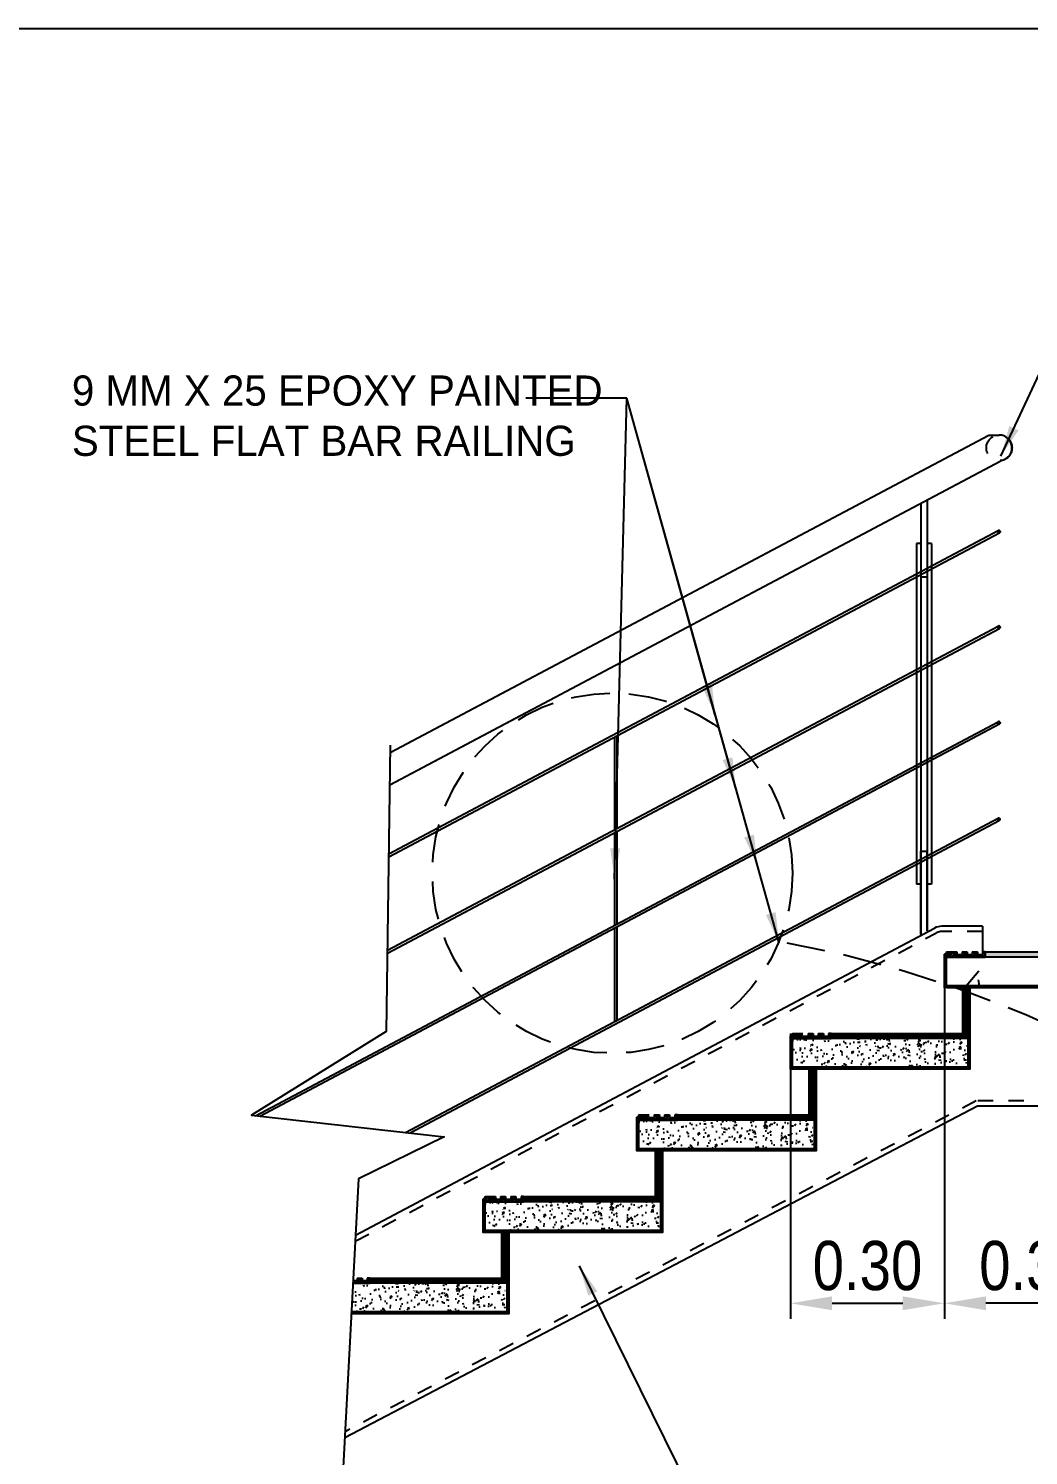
# Model space of a CAD drawing. Header units: millimetres. Extents: x 2148 to 2681, y 758 to 986.
# Drawn here: x 2661.12 to 2667.63, y 874.28 to 883.56 of the extents above; entities that cross this region are included whole.
import ezdxf

# ---------------------------------------------------------------- set-up
doc = ezdxf.new("R2010")
doc.units = ezdxf.units.MM
for name, pattern in [('27-A-2-105-CD$0$27-A-2008-DD$0$LVL 5$0$xa-fp_t1_l05-09$0$HIDDEN2', [0.1875, 0.125, -0.0625]), ('27-A-2008-DD$0$LVL 5$0$HIDDEN', [0.375, 0.25, -0.125]), ('27-A-2008-DD$0$LVL 5$0$xa-fp_t1_l05-09$0$HIDDEN2', [0.1875, 0.125, -0.0625])]:
    doc.linetypes.add(name, pattern=pattern)
for name, color, linetype in [('1', 2, 'Continuous'), ('4CO', 4, 'Continuous'), ('A-DETAILS', 1, 'Continuous'), ('A-Hatch', 253, 'Continuous'), ('A-Stairs', 1, 'Continuous'), ('A-Wall', 4, 'Continuous'), ('A_TILES', 8, 'Continuous'), ("arch'l plan-pl", 8, 'Continuous')]:
    doc.layers.add(name, color=color, linetype=linetype)
doc.styles.add('ARIALNW', font='ARIALN.TTF')
doc.styles.add('MMTX$0$ESMX$0$X-OPTA1D', font='x-opta1d')
doc.dimstyles.new('DIM 100', dxfattribs={"dimtxt": 0.2, "dimasz": 0.2, "dimexe": 0.1, "dimexo": 0, "dimgap": 0.05, "dimtad": 1, "dimzin": 0, "dimdsep": 46, "dimtxsty": 'ARIALNW', "dimcen": 0.09, "dimclrd": 6, "dimclre": 6, "dimclrt": 13, "dimadec": 0, "dimazin": 0, "dimtfac": 1, "dimtofl": 0, "dimtmove": 2, "dimatfit": 3, "dimfxl": 1, "dimtolj": 1, "dimtzin": 0, "dimarcsym": 0})
doc.dimstyles.new('DIM 30', dxfattribs={"dimtxt": 0.32, "dimasz": 0.27, "dimexe": 0.1, "dimexo": 0, "dimgap": 0.08, "dimtad": 1, "dimlfac": 0.3, "dimrnd": 0.005, "dimzin": 1, "dimdsep": 46, "dimtxsty": 'ARIALNW', "dimcen": 0.09, "dimclrd": 6, "dimclre": 6, "dimclrt": 13, "dimadec": 0, "dimazin": 0, "dimtfac": 1, "dimtofl": 0, "dimtmove": 2, "dimatfit": 3, "dimfxl": 1, "dimtolj": 1, "dimtzin": 0, "dimarcsym": 0})
pattern_1 = [(50, (-5990.28941, -2082.32075), (0.1349516065, -0.01180673), [0.014111111, -0.155222222]), (355, (-5990.28941, -2082.32075), (-0.026105797, 0.141523439), [0.0112888889, -0.1241777777]), (100.451, (-5990.27816, -2082.32173), (0.1088462974, 0.129716065), [0.0119925926, -0.1319185184]), (46.1842, (-5990.28941, -2082.28312), (0.2007992893, -0.031142465), [0.0211666666, -0.232833333]), (96.6356, (-5990.27268, -2082.28571), (0.1758549883, 0.1832781894), [0.017988889, -0.1978777776]), (351.184, (-5990.2894, -2082.28312), (0.1758552634, 0.183277865), [0.0169333333, -0.1862666665]), (21, (-5990.27059, -2082.29252), (0.1123073183, -0.0757522359), [0.014111111, -0.155222222]), (326, (-5990.2706, -2082.29252), (0.0457792802, 0.1364355303), [0.0112888889, -0.1241777777]), (71.4514, (-5990.26124, -2082.29884), (0.1580862893, 0.0606835982), [0.0119925926, -0.1319185184]), (37.5, (-5990.28941, -2082.320747), (0.00228785426, 0.06263336207), [0, -0.1226725925, 0, -0.12605925913, 0, -0.124648148]), (7.5, (-5990.28941, -2082.32075), (0.04949604625, 0.0742078331), [0, -0.0718725925, 0, -0.11985037025, 0, -0.04750740736]), (327.5, (-5990.331366, -2082.320747), (0.1004374778, -0.00424351406), [0, -0.047037037, 0, -0.1467555554, 0, -0.19473333314]), (317.5, (-5990.35018, -2082.32075), (0.1097253194, 0.0188344378), [0, -0.0611481481, 0, -0.0974607406, 0, -0.13828888875])]
pattern_2 = [(135, (5254.536693, 55.631335), (0.007353910524, 0.007353910524), []), (135, (5254.53536, 55.631335), (0.007353910524, 0.007353910524), [])]
pattern_3 = [(135, (5255.536693, 56.161638), (0.007353910524, 0.007353910524), []), (135, (5255.53536, 56.161638), (0.007353910524, 0.007353910524), [])]
pattern_4 = [(135, (5256.536693, 56.691941), (0.007353910524, 0.007353910524), []), (135, (5256.53536, 56.691941), (0.007353910524, 0.007353910524), [])]
pattern_5 = [(45, (7.535168, -16.017589), (-0.007353910524, 0.007353910524), []), (45, (7.536501, -16.017589), (-0.007353910524, 0.007353910524), [])]

# ---------------------------------------------------------------- blocks, each defined once
blk = doc.blocks.new('*D2885')
at = {"layer": 'A-Wall', "color": 6, "lineweight": -2, "transparency": 16777216}
for p, q in [((2667.0779, 877.3256), (2667.0779, 875.1738)), ((2668.2446, 877.1313), (2668.2446, 875.1738)), ((2667.9746, 875.2738), (2667.3479, 875.2738))]:
    blk.add_line(p, q, dxfattribs=at)
at = {"layer": 'A-Wall', "color": 6, "transparency": 16777216}
for points in [[(2667.3479, 875.3188), (2667.3479, 875.2288), (2667.0779, 875.2738)], [(2667.9746, 875.3188), (2667.9746, 875.2288), (2668.2446, 875.2738)]]:
    blk.add_solid(points, dxfattribs=at)
at = {"layer": 'Defpoints', "color": 0, "transparency": 16777216}
for p in [(2667.0779, 877.3256, 0), (2668.2446, 877.1313, 0), (2667.0779, 875.2738)]:
    blk.add_point(p, dxfattribs=at)
at = {"layer": 'A-Wall', "color": 13, "transparency": 16777216, "insert": (2667.6613, 875.5172), "char_height": 0.32, "attachment_point": 5, "style": 'ARIALNW'}
blk.add_mtext('\\A1;0.35', dxfattribs=at)
blk = doc.blocks.new('*D2886')
at = {"layer": 'A-Wall', "color": 6, "lineweight": -2, "transparency": 16777216}
for p, q in [((2666.0779, 877.0286), (2666.0779, 875.1738)), ((2667.0779, 876.7407), (2667.0779, 875.1738)), ((2666.3479, 875.2738), (2666.8079, 875.2738))]:
    blk.add_line(p, q, dxfattribs=at)
at = {"layer": 'A-Wall', "color": 6, "transparency": 16777216}
for points in [[(2666.3479, 875.3188), (2666.3479, 875.2288), (2666.0779, 875.2738)], [(2666.8079, 875.3188), (2666.8079, 875.2288), (2667.0779, 875.2738)]]:
    blk.add_solid(points, dxfattribs=at)
at = {"layer": 'Defpoints', "color": 0, "transparency": 16777216}
for p in [(2666.0779, 877.0286, 0), (2667.0779, 876.7407), (2667.0779, 875.2738)]:
    blk.add_point(p, dxfattribs=at)
at = {"layer": 'A-Wall', "color": 13, "transparency": 16777216, "insert": (2666.5779, 875.5172), "char_height": 0.32, "attachment_point": 5, "style": 'ARIALNW'}
blk.add_mtext('\\A1;0.30', dxfattribs=at)

msp = doc.modelspace()

# ---------------------------------------------------------------- hatches: boundary and pattern name
at = {"layer": 'A-Hatch'}
h = msp.add_hatch(dxfattribs=at)
h.set_pattern_fill('BRASS', color=256, scale=0.001667, style=0)
h.set_pattern_definition([(180, (11396.397707, -2042.313392), (0, 0.010583333333), []), (180, (11396.397707, -2042.308101), (0, 0.010583333333), [0.005291666667, -0.002645833333])])
h.paths.add_polyline_path([(2669.3080911, 877.525564), (2669.3080911, 877.5588974), (2667.3431333, 877.5588974), (2667.3431333, 877.525564)])
h = msp.add_hatch(dxfattribs=at)
h.set_pattern_fill('BRASS', color=256, scale=0.0017, angle=90, style=0)
h.set_pattern_definition([(90, (5256.536693, 56.691941), (0.010795, 7e-19), []), (90, (5256.54209, 56.691941), (0.010795, 7e-19), [0.0053975, -0.00269875])])
h.paths.add_polyline_path([(2667.2312693, 877.0285943), (2667.1965827, 877.0285943), (2667.1965827, 877.325564), (2667.2312693, 877.325564)])
h = msp.add_hatch(dxfattribs=at)
h.set_pattern_fill('BRASS', color=256, scale=0.001667, style=0)
h.set_pattern_definition([(180, (11329.934161, -2044.626952), (0, 0.010583333333), []), (180, (11329.934161, -2044.62166), (0, 0.010583333333), [0.005291666667, -0.002645833333])])
h.paths.add_polyline_path([(2667.2312693, 877.0285943), (2667.2312693, 876.995261), (2666.3412693, 876.995261), (2666.3412693, 877.0285943)])
h = msp.add_hatch(dxfattribs=at)
h.set_pattern_fill('BRASS', color=256, scale=0.0017, angle=90, style=0)
h.set_pattern_definition([(90, (5255.536693, 56.161638), (0.010795, 7e-19), []), (90, (5255.54209, 56.161638), (0.010795, 7e-19), [0.0053975, -0.00269875])])
h.paths.add_polyline_path([(2666.2312693, 876.4982913), (2666.1965827, 876.4982913), (2666.1965827, 876.795261), (2666.2312693, 876.795261)])
h = msp.add_hatch(dxfattribs=at)
h.set_pattern_fill('BRASS', color=256, scale=0.001667, style=0)
h.set_pattern_definition([(180, (11328.934161, -2045.157255), (0, 0.010583333333), []), (180, (11328.934161, -2045.151963), (0, 0.010583333333), [0.005291666667, -0.002645833333])])
h.paths.add_polyline_path([(2666.2312693, 876.4982913), (2666.2312693, 876.464958), (2665.3412693, 876.464958), (2665.3412693, 876.4982913)])
h = msp.add_hatch(dxfattribs=at)
h.set_pattern_fill('BRASS', color=256, scale=0.0017, angle=90, style=0)
h.set_pattern_definition([(90, (5254.536693, 55.631335), (0.010795, 7e-19), []), (90, (5254.54209, 55.631335), (0.010795, 7e-19), [0.0053975, -0.00269875])])
h.paths.add_polyline_path([(2665.2312693, 875.9679883), (2665.1965827, 875.9679883), (2665.1965827, 876.264958), (2665.2312693, 876.264958)])
h = msp.add_hatch(dxfattribs=at)
h.set_pattern_fill('BRASS', color=256, scale=0.001667, style=0)
h.set_pattern_definition([(180, (11327.934161, -2045.687558), (0, 0.010583333333), []), (180, (11327.934161, -2045.682266), (0, 0.010583333333), [0.005291666667, -0.002645833333])])
h.paths.add_polyline_path([(2665.2312693, 875.9679883), (2665.2312693, 875.9346549), (2664.3412693, 875.9346549), (2664.3412693, 875.9679883)])
h = msp.add_hatch(dxfattribs=at)
h.set_pattern_fill('BRASS', color=256, scale=0.0017, angle=90, style=0)
h.set_pattern_definition([(90, (5253.536693, 55.101032), (0.010795, 7e-19), []), (90, (5253.54209, 55.101032), (0.010795, 7e-19), [0.0053975, -0.00269875])])
h.paths.add_polyline_path([(2664.2312693, 875.4376852), (2664.1965827, 875.4376852), (2664.1965827, 875.7346549), (2664.2312693, 875.7346549)])
h = msp.add_hatch(dxfattribs=at)
h.set_pattern_fill('BRASS', color=256, scale=0.001667, style=0)
h.set_pattern_definition([(180, (11326.934161, -2046.217861), (0, 0.010583333333), []), (180, (11326.934161, -2046.212569), (0, 0.010583333333), [0.005291666667, -0.002645833333])])
h.paths.add_polyline_path([(2664.2312693, 875.4376852), (2664.2312693, 875.4043519), (2663.3412693, 875.4043519), (2663.3412693, 875.4376852)])
at = {"layer": 'A-Stairs'}
h = msp.add_hatch(dxfattribs=at)
h.set_pattern_fill('JIS_LC_8A', color=256, scale=0.001333, style=0)
h.set_pattern_definition(pattern_5)
h.paths.add_polyline_path([(2667.0912693, 877.5442947), (2667.0779359, 877.5442947), (2667.0779359, 877.325564), (2667.0912693, 877.325564)])
h = msp.add_hatch(dxfattribs=at)
h.set_pattern_fill('ANSI32', color=256, scale=0.001667, style=0)
h.set_pattern_definition([(45, (-5987.287545, -2080.729838), (-0.01122532015, 0.01122532015), []), (45, (-5987.280061, -2080.729838), (-0.01122532015, 0.01122532015), [])])
h.paths.add_polyline_path([(2667.3431333, 877.5588974), (2667.3264666, 877.5588974), (2667.3264666, 877.5422307), (2667.2931333, 877.5422307), (2667.2931333, 877.5588974), (2667.2598, 877.5588974), (2667.2598, 877.5422307), (2667.2264666, 877.5422307), (2667.2264666, 877.5588974), (2667.1931333, 877.5588974), (2667.1931333, 877.5422307), (2667.1598, 877.5422307), (2667.1598, 877.5588974), (2667.0931333, 877.5588974), (2667.0931333, 877.525564), (2667.3431333, 877.525564)])
h = msp.add_hatch(dxfattribs=at)
h.set_pattern_fill('AR-CONC', color=256, scale=0.006667, style=0)
h.set_pattern_definition([(50, (-6070.9085, -2041.2016), (1.21456446, -0.10626057), [0.127, -1.397]), (355, (-6070.9085, -2041.2016), (-0.23495217, 1.27371095), [0.1016, -1.1176]), (100.451, (-6070.8073, -2041.2105), (0.97961668, 1.16744459), [0.10793333, -1.18726667]), (46.1842, (-6070.9085, -2040.863), (1.8071936, -0.28028219), [0.1905, -2.0955]), (96.6356, (-6070.7579, -2040.8863), (1.5826949, 1.6495037), [0.1619, -1.7809]), (351.184, (-6070.9085, -2040.863), (1.58269737, 1.6495008), [0.1524, -1.6764]), (21, (-6070.7391, -2040.9476), (1.01076587, -0.68177012), [0.127, -1.397]), (326, (-6070.7391, -2040.9476), (0.41201352, 1.22791977), [0.1016, -1.1176]), (71.4514, (-6070.6549, -2041.0044), (1.4227766, 0.54615238), [0.10793333, -1.18726667]), (37.5, (-6070.90848, -2041.2016), (0.020590688, 0.56370026), [0, -1.104053333, 0, -1.134533333, 0, -1.121833333]), (7.5, (-6070.9085, -2041.2016), (0.445464417, 0.6678705), [0, -0.646853333, 0, -1.078653333, 0, -0.427566667]), (327.5, (-6071.2861, -2041.2016), (0.9039373, -0.038191627), [0, -0.423333333, 0, -1.3208, 0, -1.7526]), (317.5, (-6071.4554, -2041.2016), (0.987527876, 0.16950994), [0, -0.55033333, 0, -0.87714667, 0, -1.2446])])
h.paths.add_polyline_path([(2667.3431333, 877.525564), (2667.0912693, 877.525564), (2667.0912693, 877.3388974), (2668.2612693, 877.3388974), (2668.2612693, 877.0784102), (2668.9306368, 877.0784102), (2668.9306368, 877.525564)])
h.paths.add_polyline_path([(2668.9973035, 877.525564), (2668.9306368, 877.525564), (2668.9306368, 877.0784102), (2668.9973035, 877.0784102)])
h = msp.add_hatch(dxfattribs=at)
h.set_pattern_fill('JIS_LC_8A', color=256, scale=0.001333, style=0)
h.set_pattern_definition(pattern_4)
h.paths.add_polyline_path([(2666.0912693, 876.795261), (2666.0912693, 876.8085943), (2667.2312693, 876.8085943), (2667.2312693, 877.325564), (2667.2446026, 877.325564), (2667.2446026, 876.795261)])
h = msp.add_hatch(dxfattribs=at)
h.set_pattern_fill('JIS_LC_8A', color=256, scale=0.001333, style=0)
h.set_pattern_definition(pattern_5)
h.paths.add_polyline_path([(2667.0912693, 877.3388974), (2667.0912693, 877.325564), (2668.2446026, 877.325564), (2668.2446026, 877.0617435), (2668.9054332, 877.0617435), (2670.5614695, 877.0617435), (2670.5614695, 877.0784102), (2669.8867135, 877.0784102), (2668.2612693, 877.0784102), (2668.2612693, 877.3388974)])
h = msp.add_hatch(dxfattribs=at)
h.set_pattern_fill('JIS_LC_8A', color=256, scale=0.001333, style=0)
h.set_pattern_definition(pattern_4)
h.paths.add_polyline_path([(2666.0779359, 877.0139916), (2666.0912693, 877.0139916), (2666.0912693, 876.795261), (2666.0779359, 876.795261)])
h = msp.add_hatch(dxfattribs=at)
h.set_pattern_fill('ANSI32', color=256, scale=0.001667, style=0)
h.set_pattern_definition([(45, (-5988.289409, -2081.260141), (-0.01122532015, 0.01122532015), []), (45, (-5988.281925, -2081.260141), (-0.01122532015, 0.01122532015), [])])
h.paths.add_polyline_path([(2666.3412693, 877.0285943), (2666.3246026, 877.0285943), (2666.3246026, 877.0119277), (2666.2912693, 877.0119277), (2666.2912693, 877.0285943), (2666.2579359, 877.0285943), (2666.2579359, 877.0119277), (2666.2246026, 877.0119277), (2666.2246026, 877.0285943), (2666.1912693, 877.0285943), (2666.1912693, 877.0119277), (2666.1579359, 877.0119277), (2666.1579359, 877.0285943), (2666.0912693, 877.0285943), (2666.0912693, 876.995261), (2666.3412693, 876.995261)])
h = msp.add_hatch(dxfattribs=at)
h.set_pattern_fill('AR-CONC', color=256, scale=0.000740741, style=0)
h.set_pattern_definition([(50, (-5988.28941, -2081.26014), (0.1349516065, -0.01180673), [0.014111111, -0.155222222]), (355, (-5988.28941, -2081.26014), (-0.026105797, 0.141523439), [0.0112888889, -0.1241777777]), (100.451, (-5988.27816, -2081.26112), (0.1088462974, 0.129716065), [0.0119925926, -0.1319185184]), (46.1842, (-5988.28941, -2081.22251), (0.2007992893, -0.031142465), [0.0211666666, -0.232833333]), (96.6356, (-5988.27268, -2081.2251), (0.1758549883, 0.1832781894), [0.017988889, -0.1978777776]), (351.184, (-5988.2894, -2081.22251), (0.1758552634, 0.183277865), [0.0169333333, -0.1862666665]), (21, (-5988.27059, -2081.23192), (0.1123073183, -0.0757522359), [0.014111111, -0.155222222]), (326, (-5988.2706, -2081.23192), (0.0457792802, 0.1364355303), [0.0112888889, -0.1241777777]), (71.4514, (-5988.26124, -2081.23823), (0.1580862893, 0.0606835982), [0.0119925926, -0.1319185184]), (37.5, (-5988.28941, -2081.26014), (0.00228785426, 0.06263336207), [0, -0.1226725925, 0, -0.12605925913, 0, -0.124648148]), (7.5, (-5988.28941, -2081.26014), (0.04949604625, 0.0742078331), [0, -0.0718725925, 0, -0.11985037025, 0, -0.04750740736]), (327.5, (-5988.331366, -2081.26014), (0.1004374778, -0.00424351406), [0, -0.047037037, 0, -0.1467555554, 0, -0.19473333314]), (317.5, (-5988.35018, -2081.26014), (0.1097253194, 0.0188344378), [0, -0.0611481481, 0, -0.0974607406, 0, -0.13828888875])])
h.paths.add_polyline_path([(2666.0912693, 876.995261), (2667.2312693, 876.995261), (2667.2312693, 876.9470679), (2666.0912693, 876.9470679)])
h = msp.add_hatch(dxfattribs=at)
h.set_pattern_fill('AR-CONC', color=256, scale=0.000740741, style=0)
h.set_pattern_definition([(50, (-5989.28941, -2081.79044), (0.1349516065, -0.01180673), [0.014111111, -0.155222222]), (355, (-5989.28941, -2081.79044), (-0.026105797, 0.141523439), [0.0112888889, -0.1241777777]), (100.451, (-5989.27816, -2081.79143), (0.1088462974, 0.129716065), [0.0119925926, -0.1319185184]), (46.1842, (-5989.28941, -2081.75281), (0.2007992893, -0.031142465), [0.0211666666, -0.232833333]), (96.6356, (-5989.27268, -2081.7554), (0.1758549883, 0.1832781894), [0.017988889, -0.1978777776]), (351.184, (-5989.2894, -2081.75281), (0.1758552634, 0.183277865), [0.0169333333, -0.1862666665]), (21, (-5989.27059, -2081.76222), (0.1123073183, -0.0757522359), [0.014111111, -0.155222222]), (326, (-5989.2706, -2081.76222), (0.0457792802, 0.1364355303), [0.0112888889, -0.1241777777]), (71.4514, (-5989.26124, -2081.76853), (0.1580862893, 0.0606835982), [0.0119925926, -0.1319185184]), (37.5, (-5989.28941, -2081.790444), (0.00228785426, 0.06263336207), [0, -0.1226725925, 0, -0.12605925913, 0, -0.124648148]), (7.5, (-5989.28941, -2081.790444), (0.04949604625, 0.0742078331), [0, -0.0718725925, 0, -0.11985037025, 0, -0.04750740736]), (327.5, (-5989.331366, -2081.790444), (0.1004374778, -0.00424351406), [0, -0.047037037, 0, -0.1467555554, 0, -0.19473333314]), (317.5, (-5989.35018, -2081.79044), (0.1097253194, 0.0188344378), [0, -0.0611481481, 0, -0.0974607406, 0, -0.13828888875])])
h.paths.add_polyline_path([(2667.2312693, 876.9470679), (2666.0912693, 876.9470679), (2666.0912693, 876.8085943), (2667.2312693, 876.8085943)])
h = msp.add_hatch(dxfattribs=at)
h.set_pattern_fill('JIS_LC_8A', color=256, scale=0.001333, style=0)
h.set_pattern_definition(pattern_3)
h.paths.add_polyline_path([(2665.0912693, 876.264958), (2665.0912693, 876.2782913), (2666.2312693, 876.2782913), (2666.2312693, 876.795261), (2666.2446026, 876.795261), (2666.2446026, 876.264958)])
h = msp.add_hatch(dxfattribs=at)
h.set_pattern_fill('JIS_LC_8A', color=256, scale=0.001333, style=0)
h.set_pattern_definition(pattern_3)
h.paths.add_polyline_path([(2665.0779359, 876.4836886), (2665.0912693, 876.4836886), (2665.0912693, 876.264958), (2665.0779359, 876.264958)])
h = msp.add_hatch(dxfattribs=at)
h.set_pattern_fill('ANSI32', color=256, scale=0.001667, style=0)
h.set_pattern_definition([(45, (-5989.289409, -2081.790444), (-0.01122532015, 0.01122532015), []), (45, (-5989.281925, -2081.790444), (-0.01122532015, 0.01122532015), [])])
h.paths.add_polyline_path([(2665.3412693, 876.4982913), (2665.3246026, 876.4982913), (2665.3246026, 876.4816246), (2665.2912693, 876.4816246), (2665.2912693, 876.4982913), (2665.2579359, 876.4982913), (2665.2579359, 876.4816246), (2665.2246026, 876.4816246), (2665.2246026, 876.4982913), (2665.1912693, 876.4982913), (2665.1912693, 876.4816246), (2665.1579359, 876.4816246), (2665.1579359, 876.4982913), (2665.0912693, 876.4982913), (2665.0912693, 876.464958), (2665.3412693, 876.464958)])
h = msp.add_hatch(dxfattribs=at)
h.set_pattern_fill('AR-CONC', color=256, scale=0.000740741, style=0)
h.set_pattern_definition([(50, (-5989.28941, -2081.79044), (0.1349516065, -0.01180673), [0.014111111, -0.155222222]), (355, (-5989.28941, -2081.79044), (-0.026105797, 0.141523439), [0.0112888889, -0.1241777777]), (100.451, (-5989.27816, -2081.79143), (0.1088462974, 0.129716065), [0.0119925926, -0.1319185184]), (46.1842, (-5989.28941, -2081.75281), (0.2007992893, -0.031142465), [0.0211666666, -0.232833333]), (96.6356, (-5989.27268, -2081.7554), (0.1758549883, 0.1832781894), [0.017988889, -0.1978777776]), (351.184, (-5989.2894, -2081.75281), (0.1758552634, 0.183277865), [0.0169333333, -0.1862666665]), (21, (-5989.27059, -2081.76222), (0.1123073183, -0.0757522359), [0.014111111, -0.155222222]), (326, (-5989.2706, -2081.76222), (0.0457792802, 0.1364355303), [0.0112888889, -0.1241777777]), (71.4514, (-5989.26124, -2081.76853), (0.1580862893, 0.0606835982), [0.0119925926, -0.1319185184]), (37.5, (-5989.28941, -2081.790444), (0.00228785426, 0.06263336207), [0, -0.1226725925, 0, -0.12605925913, 0, -0.124648148]), (7.5, (-5989.28941, -2081.790444), (0.04949604625, 0.0742078331), [0, -0.0718725925, 0, -0.11985037025, 0, -0.04750740736]), (327.5, (-5989.331366, -2081.790444), (0.1004374778, -0.00424351406), [0, -0.047037037, 0, -0.1467555554, 0, -0.19473333314]), (317.5, (-5989.35018, -2081.79044), (0.1097253194, 0.0188344378), [0, -0.0611481481, 0, -0.0974607406, 0, -0.13828888875])])
h.paths.add_polyline_path([(2665.0912693, 876.464958), (2666.2312693, 876.464958), (2666.2312693, 876.4167649), (2665.0912693, 876.4167649)])
h = msp.add_hatch(dxfattribs=at)
h.set_pattern_fill('AR-CONC', color=256, scale=0.000740741, style=0)
h.set_pattern_definition(pattern_1)
h.paths.add_polyline_path([(2666.2312693, 876.4167649), (2665.0912693, 876.4167649), (2665.0912693, 876.2782913), (2666.2312693, 876.2782913)])
h = msp.add_hatch(dxfattribs=at)
h.set_pattern_fill('JIS_LC_8A', color=256, scale=0.001333, style=0)
h.set_pattern_definition(pattern_2)
h.paths.add_polyline_path([(2664.0912693, 875.7346549), (2664.0912693, 875.7479883), (2665.2312693, 875.7479883), (2665.2312693, 876.264958), (2665.2446026, 876.264958), (2665.2446026, 875.7346549)])
h = msp.add_hatch(dxfattribs=at)
h.set_pattern_fill('JIS_LC_8A', color=256, scale=0.001333, style=0)
h.set_pattern_definition(pattern_2)
h.paths.add_polyline_path([(2664.0779359, 875.9533856), (2664.0912693, 875.9533856), (2664.0912693, 875.7346549), (2664.0779359, 875.7346549)])
h = msp.add_hatch(dxfattribs=at)
h.set_pattern_fill('ANSI32', color=256, scale=0.001667, style=0)
h.set_pattern_definition([(45, (-5990.289409, -2082.320747), (-0.01122532015, 0.01122532015), []), (45, (-5990.281925, -2082.320747), (-0.01122532015, 0.01122532015), [])])
h.paths.add_polyline_path([(2664.3412693, 875.9679883), (2664.3246026, 875.9679883), (2664.3246026, 875.9513216), (2664.2912693, 875.9513216), (2664.2912693, 875.9679883), (2664.2579359, 875.9679883), (2664.2579359, 875.9513216), (2664.2246026, 875.9513216), (2664.2246026, 875.9679883), (2664.1912693, 875.9679883), (2664.1912693, 875.9513216), (2664.1579359, 875.9513216), (2664.1579359, 875.9679883), (2664.0912693, 875.9679883), (2664.0912693, 875.9346549), (2664.3412693, 875.9346549)])
h = msp.add_hatch(dxfattribs=at)
h.set_pattern_fill('AR-CONC', color=256, scale=0.000740741, style=0)
h.set_pattern_definition([(50, (-5991.29127, -2082.85105), (0.1349516065, -0.01180673), [0.014111111, -0.155222222]), (355, (-5991.29127, -2082.85105), (-0.026105797, 0.141523439), [0.0112888889, -0.1241777777]), (100.451, (-5991.28003, -2082.85203), (0.1088462974, 0.129716065), [0.0119925926, -0.1319185184]), (46.1842, (-5991.29127, -2082.81342), (0.2007992893, -0.031142465), [0.0211666666, -0.232833333]), (96.6356, (-5991.27454, -2082.81602), (0.1758549883, 0.1832781894), [0.017988889, -0.1978777776]), (351.184, (-5991.29127, -2082.81342), (0.1758552634, 0.183277865), [0.0169333333, -0.1862666665]), (21, (-5991.27246, -2082.82283), (0.1123073183, -0.0757522359), [0.014111111, -0.155222222]), (326, (-5991.27246, -2082.82283), (0.0457792802, 0.1364355303), [0.0112888889, -0.1241777777]), (71.4514, (-5991.2631, -2082.82914), (0.1580862893, 0.0606835982), [0.0119925926, -0.1319185184]), (37.5, (-5991.291273, -2082.85105), (0.00228785426, 0.06263336207), [0, -0.1226725925, 0, -0.12605925913, 0, -0.124648148]), (7.5, (-5991.29127, -2082.85105), (0.04949604625, 0.0742078331), [0, -0.0718725925, 0, -0.11985037025, 0, -0.04750740736]), (327.5, (-5991.33323, -2082.85105), (0.1004374778, -0.00424351406), [0, -0.047037037, 0, -0.1467555554, 0, -0.19473333314]), (317.5, (-5991.352045, -2082.85105), (0.1097253194, 0.0188344378), [0, -0.0611481481, 0, -0.0974607406, 0, -0.13828888875])])
h.paths.add_polyline_path([(2665.2294052, 875.8864618), (2664.0894052, 875.8864618), (2664.0894052, 875.7479883), (2665.2294052, 875.7479883)])
h = msp.add_hatch(dxfattribs=at)
h.set_pattern_fill('AR-CONC', color=256, scale=0.000740741, style=0)
h.set_pattern_definition(pattern_1)
h.paths.add_polyline_path([(2664.0912693, 875.9346549), (2665.2312693, 875.9346549), (2665.2312693, 875.8864618), (2664.0912693, 875.8864618)])
h = msp.add_hatch(dxfattribs=at)
h.set_pattern_fill('JIS_LC_8A', color=256, scale=0.001333, style=0)
h.set_pattern_definition([(135, (5253.536693, 55.101032), (0.007353910524, 0.007353910524), []), (135, (5253.53536, 55.101032), (0.007353910524, 0.007353910524), [])])
h.paths.add_polyline_path([(2663.2210407, 875.2176852), (2663.2203337, 875.2043519), (2664.2446026, 875.2043519), (2664.2446026, 875.7346549), (2664.2312693, 875.7346549), (2664.2312693, 875.2176852)])
h = msp.add_hatch(dxfattribs=at)
h.set_pattern_fill('AR-CONC', color=256, scale=0.000740741, style=0)
h.set_pattern_definition([(50, (-5991.28941, -2082.85105), (0.1349516065, -0.01180673), [0.014111111, -0.155222222]), (355, (-5991.28941, -2082.85105), (-0.026105797, 0.141523439), [0.0112888889, -0.1241777777]), (100.451, (-5991.27816, -2082.85203), (0.1088462974, 0.129716065), [0.0119925926, -0.1319185184]), (46.1842, (-5991.28941, -2082.81342), (0.2007992893, -0.031142465), [0.0211666666, -0.232833333]), (96.6356, (-5991.27268, -2082.81602), (0.1758549883, 0.1832781894), [0.017988889, -0.1978777776]), (351.184, (-5991.2894, -2082.81342), (0.1758552634, 0.183277865), [0.0169333333, -0.1862666665]), (21, (-5991.27059, -2082.82283), (0.1123073183, -0.0757522359), [0.014111111, -0.155222222]), (326, (-5991.2706, -2082.82283), (0.0457792802, 0.1364355303), [0.0112888889, -0.1241777777]), (71.4514, (-5991.26124, -2082.82914), (0.1580862893, 0.0606835982), [0.0119925926, -0.1319185184]), (37.5, (-5991.28941, -2082.85105), (0.00228785426, 0.06263336207), [0, -0.1226725925, 0, -0.12605925913, 0, -0.124648148]), (7.5, (-5991.28941, -2082.85105), (0.04949604625, 0.0742078331), [0, -0.0718725925, 0, -0.11985037025, 0, -0.04750740736]), (327.5, (-5991.331366, -2082.85105), (0.1004374778, -0.00424351406), [0, -0.047037037, 0, -0.1467555554, 0, -0.19473333314]), (317.5, (-5991.35018, -2082.85105), (0.1097253194, 0.0188344378), [0, -0.0611481481, 0, -0.0974607406, 0, -0.13828888875])])
h.paths.add_polyline_path([(2663.230939, 875.4043519), (2663.2283835, 875.3561588), (2664.2312693, 875.3561588), (2664.2312693, 875.4043519)])
h = msp.add_hatch(dxfattribs=at)
h.set_pattern_fill('ANSI32', color=256, scale=0.001667, style=0)
h.set_pattern_definition([(45, (-5991.289409, -2082.85105), (-0.01122532015, 0.01122532015), []), (45, (-5991.281925, -2082.85105), (-0.01122532015, 0.01122532015), [])])
h.paths.add_polyline_path([(2663.2318227, 875.4210186), (2663.230939, 875.4043519), (2663.3412693, 875.4043519), (2663.3412693, 875.4376852), (2663.3246026, 875.4376852), (2663.3246026, 875.4210186), (2663.2912693, 875.4210186), (2663.2912693, 875.4376852), (2663.2579359, 875.4376852), (2663.2579359, 875.4210186)])
h = msp.add_hatch(dxfattribs=at)
h.set_pattern_fill('AR-CONC', color=256, scale=0.000740741, style=0)
h.set_pattern_definition([(50, (-5992.29127, -2083.38135), (0.1349516065, -0.01180673), [0.014111111, -0.155222222]), (355, (-5992.29127, -2083.38135), (-0.026105797, 0.141523439), [0.0112888889, -0.1241777777]), (100.451, (-5992.28003, -2083.38234), (0.1088462974, 0.129716065), [0.0119925926, -0.1319185184]), (46.1842, (-5992.29127, -2083.34372), (0.2007992893, -0.031142465), [0.0211666666, -0.232833333]), (96.6356, (-5992.27454, -2083.34632), (0.1758549883, 0.1832781894), [0.017988889, -0.1978777776]), (351.184, (-5992.29127, -2083.34372), (0.1758552634, 0.183277865), [0.0169333333, -0.1862666665]), (21, (-5992.27246, -2083.35313), (0.1123073183, -0.0757522359), [0.014111111, -0.155222222]), (326, (-5992.27246, -2083.35313), (0.0457792802, 0.1364355303), [0.0112888889, -0.1241777777]), (71.4514, (-5992.2631, -2083.35944), (0.1580862893, 0.0606835982), [0.0119925926, -0.1319185184]), (37.5, (-5992.291273, -2083.381353), (0.00228785426, 0.06263336207), [0, -0.1226725925, 0, -0.12605925913, 0, -0.124648148]), (7.5, (-5992.29127, -2083.38135), (0.04949604625, 0.0742078331), [0, -0.0718725925, 0, -0.11985037025, 0, -0.04750740736]), (327.5, (-5992.33323, -2083.381353), (0.1004374778, -0.00424351406), [0, -0.047037037, 0, -0.1467555554, 0, -0.19473333314]), (317.5, (-5992.352045, -2083.38135), (0.1097253194, 0.0188344378), [0, -0.0611481481, 0, -0.0974607406, 0, -0.13828888875])])
h.paths.add_polyline_path([(2663.2283835, 875.3561588), (2663.2210407, 875.2176852), (2664.2294052, 875.2176852), (2664.2294052, 875.3561588)])

# ---------------------------------------------------------------- linework, layer by layer
at = {"ltscale": 0.5}
for p, q in [((2663.473552, 878.8545613, 0.0000002), (2667.367972, 880.919784, 0.0000002)), ((2667.367972, 880.919784, 0.0000001), (2667.4348242, 880.919784, 0.0000001)), ((2663.4706188, 878.6454889, 0.0000002), (2667.4450039, 880.7531173, 0.0000003)), ((2663.4640524, 878.1774632, 0.0000003), (2667.4361538, 880.2838806, 0.0000003)), ((2663.4643191, 878.1964698, 0.0000003), (2667.4281192, 880.2984807, 0.0000003)), ((2666.8972539, 880.2144013, 0.0000002), (2666.8972539, 878.0001402, 0.0000002)), ((2666.9255193, 880.2144013, 0.0000002), (2666.8972539, 880.2144013, 0.0000002)), ((2666.9255193, 880.1844013, 0.0000002), (2666.9255193, 878.0014043, 0.0000002)), ((2666.9937848, 880.2144013, 0.0000002), (2666.9655193, 880.2144013, 0.0000002)), ((2666.9655193, 880.1844013, 0.0000002), (2666.9655193, 878.0014043, 0.0000002)), ((2666.9937848, 880.2144013, 0.0000002), (2666.9937848, 878.0001402, 0.0000002)), ((2663.4555392, 877.5706691, 0.0000004), (2667.4281605, 879.677358, 0.0000003)), ((2663.4552725, 877.5516625, 0.0000003), (2667.4361915, 879.6627559, 0.0000003)), ((2663.473552, 878.8545613, 0.0000002), (2664.3460969, 879.3172745, 0.0000002)), ((2663.4706188, 878.6454889, 0.0000002), (2664.3903399, 879.1332198, 0.0000002)), ((2662.5968155, 876.4937093, 0.0000004), (2667.4279284, 879.0556588, 0.0000003)), ((2662.6262169, 876.4904358, 0.0000003), (2667.4359593, 879.0410568, 0.0000003)), ((2664.9324038, 878.9548761, 0.0000003), (2664.9324038, 878.3525966, 0.0000003)), ((2664.9478205, 878.9630517, 0.0000003), (2664.9478205, 878.3607722, 0.0000003)), ((2663.5738941, 876.3849234, 0.0000003), (2667.4275536, 878.4285307, 0.0000003)), ((2663.6043134, 876.3815366, 0.0000003), (2667.4354156, 878.4131817, 0.0000003)), ((2664.9324038, 878.3337315, 0.0000003), (2664.9324038, 877.7318439, 0.0000003)), ((2664.9478205, 878.341907, 0.0000003), (2664.9478205, 877.7400194, 0.0000003)), ((2666.9655193, 878.1046226, 0.0000002), (2666.9655193, 877.6963329, 0.0000002)), ((2666.9255193, 878.0001402, 0.0000002), (2666.8972539, 878.0001402, 0.0000002)), ((2666.9255193, 878.0829097, 0.0000002), (2666.9255193, 877.6668874, 0.0000002)), ((2666.9937848, 878.0001402, 0.0000002), (2666.9655193, 878.0001402, 0.0000002)), ((2664.9478205, 877.7211543, 0.0000003), (2664.9478205, 877.1122625, 0.0000003)), ((2664.9324038, 877.7129787, 0.0000003), (2664.9324038, 877.104087, 0.0000003))]:
    msp.add_line(p, q, dxfattribs=at)
at = {"ltscale": 0.05}
for p, q in [((2667.0912693, 877.5442947, 0.0000003), (2667.0779359, 877.5442947, 0.0000003)), ((2667.0912693, 877.325564, 0.0000003), (2667.0912693, 877.5588974, 0.0000003)), ((2667.0912693, 877.5588974, 0.0000003), (2667.1598, 877.5588974, 0.0000003)), ((2667.1598, 877.5588974, 0.0000003), (2667.1598, 877.5422307, 0.0000003)), ((2667.1598, 877.5422307, 0.0000003), (2667.1931333, 877.5422307, 0.0000003)), ((2667.1931333, 877.5588974, 0.0000003), (2667.1931333, 877.5422307, 0.0000003)), ((2667.1931333, 877.5588974, 0.0000003), (2667.2264666, 877.5588974, 0.0000003)), ((2667.2264666, 877.5588974, 0.0000003), (2667.2264666, 877.5422307, 0.0000003)), ((2667.2264666, 877.5422307, 0.0000003), (2667.2598, 877.5422307, 0.0000003)), ((2667.2598, 877.5588974, 0.0000003), (2667.2598, 877.5422307, 0.0000003)), ((2667.2598, 877.5588974, 0.0000003), (2667.2931333, 877.5588974, 0.0000003)), ((2667.2931333, 877.5588974, 0.0000003), (2667.2931333, 877.5422307, 0.0000003)), ((2667.2931333, 877.5422307, 0.0000003), (2667.3264666, 877.5422307, 0.0000003)), ((2667.3264666, 877.5588974, 0.0000003), (2667.3264666, 877.5422307, 0.0000003)), ((2667.3431333, 877.5588974, 0.0000003), (2667.3264666, 877.5588974, 0.0000003)), ((2667.3431333, 877.5588974, 0.0000003), (2667.3431333, 877.525564, 0.0000003)), ((2667.0931333, 877.525564, 0.0000003), (2667.3431333, 877.525564, 0.0000003)), ((2668.2612693, 877.3388974, 0.0000001), (2667.0912693, 877.3388974, 0.0000003)), ((2667.2312693, 877.325564, 0.0000003), (2667.2312693, 876.8085943, 0.0000003)), ((2666.0912693, 877.0139916, 0.0000003), (2666.0779359, 877.0139916, 0.0000003)), ((2666.0912693, 876.795261, 0.0000003), (2666.0912693, 877.0285943, 0.0000003)), ((2666.0912693, 877.0285943, 0.0000003), (2666.1579359, 877.0285943, 0.0000003)), ((2666.0912693, 876.995261, 0.0000003), (2666.3412693, 876.995261, 0.0000003)), ((2666.1579359, 877.0119277, 0.0000003), (2666.1912693, 877.0119277, 0.0000003)), ((2666.1912693, 877.0285943, 0.0000003), (2666.1912693, 877.0119277, 0.0000003)), ((2666.1912693, 877.0285943, 0.0000003), (2666.2246026, 877.0285943, 0.0000003)), ((2666.2246026, 877.0285943, 0.0000003), (2666.2246026, 877.0119277, 0.0000003)), ((2666.2246026, 877.0119277, 0.0000003), (2666.2579359, 877.0119277, 0.0000003)), ((2666.2579359, 877.0285943, 0.0000003), (2666.2579359, 877.0119277, 0.0000003)), ((2666.2579359, 877.0285943, 0.0000003), (2666.2912693, 877.0285943, 0.0000003)), ((2666.2912693, 877.0285943, 0.0000003), (2666.2912693, 877.0119277, 0.0000003)), ((2666.2912693, 877.0119277, 0.0000003), (2666.3246026, 877.0119277, 0.0000003)), ((2666.3246026, 877.0285943, 0.0000003), (2666.3246026, 877.0119277, 0.0000003)), ((2666.3412693, 877.0285943, 0.0000003), (2666.3246026, 877.0285943, 0.0000003)), ((2666.3412693, 877.0285943, 0.0000003), (2666.3412693, 876.995261, 0.0000003)), ((2667.2312693, 877.0285943, 0.0000003), (2667.2312693, 876.8085943, 0.0000003)), ((2667.2312693, 876.8085943, 0.0000003), (2666.0912693, 876.8085943, 0.0000003)), ((2666.2312693, 876.795261, 0.0000003), (2666.2312693, 876.2782913, 0.0000003)), ((2665.0912693, 876.4836886, 0.0000003), (2665.0779359, 876.4836886, 0.0000003)), ((2665.0912693, 876.264958, 0.0000003), (2665.0912693, 876.4982913, 0.0000003)), ((2665.0912693, 876.4982913, 0.0000003), (2665.1579359, 876.4982913, 0.0000003)), ((2665.0912693, 876.464958, 0.0000003), (2665.3412693, 876.464958, 0.0000003)), ((2665.1579359, 876.4816246, 0.0000003), (2665.1912693, 876.4816246, 0.0000003)), ((2665.1912693, 876.4982913, 0.0000003), (2665.1912693, 876.4816246, 0.0000003)), ((2665.1912693, 876.4982913, 0.0000003), (2665.2246026, 876.4982913, 0.0000003)), ((2665.2246026, 876.4982913, 0.0000003), (2665.2246026, 876.4816246, 0.0000003)), ((2665.2246026, 876.4816246, 0.0000003), (2665.2579359, 876.4816246, 0.0000003)), ((2665.2579359, 876.4982913, 0.0000003), (2665.2579359, 876.4816246, 0.0000003)), ((2665.2579359, 876.4982913, 0.0000003), (2665.2912693, 876.4982913, 0.0000003)), ((2665.2912693, 876.4982913, 0.0000003), (2665.2912693, 876.4816246, 0.0000003)), ((2665.2912693, 876.4816246, 0.0000003), (2665.3246026, 876.4816246, 0.0000003)), ((2665.3246026, 876.4982913, 0.0000003), (2665.3246026, 876.4816246, 0.0000003)), ((2665.3412693, 876.4982913, 0.0000003), (2665.3246026, 876.4982913, 0.0000003)), ((2665.3412693, 876.4982913, 0.0000003), (2665.3412693, 876.464958, 0.0000003)), ((2666.2312693, 876.4982913, 0.0000003), (2666.2312693, 876.2782913, 0.0000003)), ((2666.2312693, 876.2782913, 0.0000003), (2665.0912693, 876.2782913, 0.0000003)), ((2665.2312693, 876.264958, 0.0000003), (2665.2312693, 875.7479883, 0.0000002)), ((2664.0912693, 875.9533856, 0.0000002), (2664.0779359, 875.9533856, 0.0000002)), ((2664.0912693, 875.7346549, 0.0000002), (2664.0912693, 875.9679883, 0.0000002)), ((2664.0912693, 875.9679883, 0.0000002), (2664.1579359, 875.9679883, 0.0000002)), ((2664.1579359, 875.9679883, 0.0000002), (2664.1579359, 875.9513216, 0.0000002)), ((2664.1912693, 875.9679883, 0.0000002), (2664.1912693, 875.9513216, 0.0000002)), ((2664.1912693, 875.9679883, 0.0000002), (2664.2246026, 875.9679883, 0.0000002)), ((2664.2246026, 875.9679883, 0.0000002), (2664.2246026, 875.9513216, 0.0000002)), ((2664.2579359, 875.9679883, 0.0000002), (2664.2579359, 875.9513216, 0.0000002)), ((2664.2579359, 875.9679883, 0.0000002), (2664.2912693, 875.9679883, 0.0000002)), ((2664.2912693, 875.9679883, 0.0000002), (2664.2912693, 875.9513216, 0.0000002)), ((2664.3246026, 875.9679883, 0.0000002), (2664.3246026, 875.9513216, 0.0000002)), ((2664.3412693, 875.9679883, 0.0000002), (2664.3246026, 875.9679883, 0.0000002)), ((2664.3412693, 875.9679883, 0.0000002), (2664.3412693, 875.9346549, 0.0000002)), ((2665.2312693, 875.9679883, 0.0000002), (2665.2312693, 875.7479883, 0.0000002)), ((2664.0912693, 875.9346549, 0.0000002), (2664.3412693, 875.9346549, 0.0000002)), ((2664.1579359, 875.9513216, 0.0000002), (2664.1912693, 875.9513216, 0.0000002)), ((2664.2246026, 875.9513216, 0.0000002), (2664.2579359, 875.9513216, 0.0000002)), ((2664.2912693, 875.9513216, 0.0000002), (2664.3246026, 875.9513216, 0.0000002)), ((2665.2312693, 875.7479883, 0.0000002), (2664.0912693, 875.7479883, 0.0000002)), ((2664.2312693, 875.7346549, 0.0000002), (2664.2312693, 875.2176852, 0.0000002)), ((2663.230939, 875.4043519, 0.0000002), (2663.3412693, 875.4043519, 0.0000002)), ((2663.2318227, 875.4210186, 0.0000002), (2663.2579359, 875.4210186, 0.0000002)), ((2663.2579359, 875.4376852, 0.0000002), (2663.2579359, 875.4210186, 0.0000002)), ((2663.2579359, 875.4376852, 0.0000002), (2663.2912693, 875.4376852, 0.0000002)), ((2663.2912693, 875.4376852, 0.0000002), (2663.2912693, 875.4210186, 0.0000002)), ((2663.2912693, 875.4210186, 0.0000002), (2663.3246026, 875.4210186, 0.0000002)), ((2663.3246026, 875.4376852, 0.0000002), (2663.3246026, 875.4210186, 0.0000002)), ((2663.3412693, 875.4376852, 0.0000002), (2663.3246026, 875.4376852, 0.0000002)), ((2663.3412693, 875.4376852, 0.0000002), (2663.3412693, 875.4043519, 0.0000002)), ((2664.2312693, 875.4376852, 0.0000002), (2664.2312693, 875.2176852, 0.0000002)), ((2664.2312693, 875.2176852, 0.0000002), (2663.2210407, 875.2176852, 0.0000002))]:
    msp.add_line(p, q, dxfattribs=at)
for points, elevation in [([(2667.0779359, 877.325564), (2667.0779359, 877.5442947)], 0.0000003), ([(2671.3533965, 877.525564), (2667.3431333, 877.525564), (2667.3431333, 877.5588974), (2671.3533965, 877.5588974)], 0.0000003), ([(2667.2446026, 877.325564), (2667.2446026, 877.325564), (2667.2446026, 876.795261), (2666.0912693, 876.795261)], 0.0000003), ([(2668.2446026, 877.325564), (2667.0912693, 877.325564)], 0.0000003), ([(2667.2446026, 877.0285943), (2667.2446026, 876.795261), (2666.0779359, 876.795261), (2666.0779359, 877.0139916)], 0.0000003), ([(2666.0779359, 876.795261), (2666.0779359, 877.0139916)], 0.0000003), ([(2666.2446026, 876.795261), (2666.2446026, 876.795261), (2666.2446026, 876.264958), (2665.0912693, 876.264958)], 0.0000003), ([(2666.2446026, 876.4982913), (2666.2446026, 876.264958), (2665.0779359, 876.264958), (2665.0779359, 876.4836886)], 0.0000003), ([(2665.2446026, 876.264958), (2665.2446026, 876.264958), (2665.2446026, 875.7346549), (2664.0912693, 875.7346549)], 0.0000002), ([(2665.2446026, 875.9679883), (2665.2446026, 875.9679883), (2665.2446026, 875.7346549), (2664.0779359, 875.7346549), (2664.0779359, 875.9533856)], 0.0000002), ([(2664.2446026, 875.7346549), (2664.2446026, 875.7346549), (2664.2446026, 875.2043519), (2663.2203337, 875.2043519)], 0.0000002), ([(2664.2446026, 875.4376852), (2664.2446026, 875.4376852), (2664.2446026, 875.2043519), (2663.2203337, 875.2043519)], 0.0000002), ([(2664.2446026, 875.4376852), (2664.2446026, 875.4376852), (2664.2446026, 875.2043519), (2663.2203337, 875.2043519)], 0.0000002)]:
    msp.add_lwpolyline(points, dxfattribs=dict(at, elevation=elevation))
at = {"ltscale": 0.5}
for centre, radius, start, end in [((2667.4348242, 880.8364507, 0.0000001), 0.0833333, 278.1053451, 90), ((2667.432029, 880.2911215, 0.0000003), 0.0083333, 296.20640549, 117.98100013), ((2667.4320667, 879.6699968, 0.0000003), 0.0083333, 296.20640549, 117.98100013), ((2667.4318346, 879.0482977, 0.0000003), 0.0083333, 296.20640549, 117.98100013), ((2667.4313488, 878.4207867, 0.0000003), 0.0086241, 298.13540085, 116.10881453)]:
    msp.add_arc(centre, radius, start, end, dxfattribs=at)
at = {"layer": '1', "ltscale": 0.5}
for p, q in [((2666.9655193, 880.499999, 0.0000002), (2666.9655193, 880.0080702, 0.0000002)), ((2666.9655193, 880.499999, 0.0000002), (2666.9655193, 879.9988639, 0.0000002)), ((2666.9255193, 880.4787869, 0.0000002), (2666.9255193, 879.9988639, 0.0000002)), ((2666.9255193, 880.4787869, 0.0000002), (2666.9255193, 879.9988639, 0.0000002)), ((2666.9255193, 879.9988639, 0.0000002), (2666.9655193, 879.9988639, 0.0000002)), ((2666.9255193, 877.6751208, 0.0000002), (2666.9255193, 878.2144136, 0.0000002)), ((2666.9255193, 878.2144136, 0.0000002), (2666.9655193, 878.2144136, 0.0000002)), ((2666.9655193, 877.6963329, 0.0000002), (2666.9655193, 878.2144136, 0.0000002))]:
    msp.add_line(p, q, dxfattribs=at)
at = {"layer": '4CO', "ltscale": 0.5}
for p, q in [((2667.3268754, 877.725564, 0.0000001), (2667.0613529, 877.725564, 0.0000001)), ((2663.2474775, 875.7162454, 0.0000002), (2667.0145026, 877.7139102, 0.0000003)), ((2667.2933656, 876.5566868, 0.0000001), (2663.1776806, 874.3999762, 0.0000003)), ((2668.594764, 876.5566868, 0.0000002), (2667.2933656, 876.5566868, 0.0000001))]:
    msp.add_line(p, q, dxfattribs=at)
at = {"layer": '4CO', "ltscale": 0.5, "extrusion": (-2.65925e-08, 1.19161e-07, 1)}
msp.add_arc((2667.0613529, 877.625564, 0.0000339), 0.1, 90, 117.93714281, dxfattribs=at)
at = {"layer": 'A-DETAILS', "linetype": '27-A-2008-DD$0$LVL 5$0$xa-fp_t1_l05-09$0$HIDDEN2', "ltscale": 0.5}
for p, q in [((2663.2454189, 875.6774234, 0.0000002), (2667.0227941, 877.6805769, 0.0000003)), ((2667.3267937, 877.6922307, 0.0000001), (2667.0696444, 877.6922307, 0.0000001)), ((2667.285161, 876.5900201, 0.0000001), (2663.1797332, 874.4386845, 0.0000003)), ((2668.594764, 876.5900201, 0.0000002), (2667.285161, 876.5900201, 0.0000001))]:
    msp.add_line(p, q, dxfattribs=at)
at = {"layer": 'A-DETAILS', "linetype": '27-A-2008-DD$0$LVL 5$0$xa-fp_t1_l05-09$0$HIDDEN2', "ltscale": 0.5, "extrusion": (-2.65925e-08, 1.19268e-07, 1)}
msp.add_arc((2667.0696444, 877.5922307, 0.000034), 0.1, 90, 117.93714281, dxfattribs=at)
at = {"layer": 'A-Wall'}
for p, q in [((2582.0500187, 883.5634197, 0), (2679.2500187, 883.5634197, 0)), ((2667.3268754, 877.725564, 0.0000001), (2667.3264666, 877.5588974, 0.0000003))]:
    msp.add_line(p, q, dxfattribs=at)
at = {"layer": 'A-Wall', "linetype": '27-A-2008-DD$0$LVL 5$0$xa-fp_t1_l05-09$0$HIDDEN2'}
msp.add_circle((2667.4348242, 880.8364507, 0.0000001), 0.0833333, dxfattribs=at)
at = {"layer": 'A-Wall', "linetype": '27-A-2-105-CD$0$27-A-2008-DD$0$LVL 5$0$xa-fp_t1_l05-09$0$HIDDEN2', "ltscale": 0.03}
for centre, radius in [((2667.4332078, 880.2910572, 0.0000003), 0.0073622), ((2667.4330379, 879.6699968, 0.0000003), 0.0073622), ((2667.4318346, 879.0482977, 0.0000003), 0.0083333), ((2667.4313488, 878.4207867, 0.0000003), 0.0083333)]:
    msp.add_circle(centre, radius, dxfattribs=at)
at = {"layer": 'A-Wall', "linetype": '27-A-2008-DD$0$LVL 5$0$HIDDEN'}
msp.add_circle((2664.9186993, 878.0708349), 1.1711689, dxfattribs=at)
msp.add_arc((2664.6166398, 870.0343266, 0.0000009), 7.7190087, 30.07157174, 79.67932438, dxfattribs=at)
at = {"layer": 'A_TILES'}
for p, q in [((2667.1965827, 877.325564, 0.0000003), (2667.1965827, 877.0285943, 0.0000003)), ((2666.1965827, 876.795261, 0.0000003), (2666.1965827, 876.4982913, 0.0000003)), ((2665.1965827, 876.264958, 0.0000003), (2665.1965827, 875.9679883, 0.0000002)), ((2664.1965827, 875.7346549, 0.0000002), (2664.1965827, 875.4376852, 0.0000002))]:
    msp.add_line(p, q, dxfattribs=at)
for points, elevation in [([(2667.2312693, 876.995261), (2666.3412693, 876.995261), (2666.3412693, 877.0285943), (2667.2312693, 877.0285943)], 0.0000003), ([(2666.2312693, 876.464958), (2665.3412693, 876.464958), (2665.3412693, 876.4982913), (2666.2312693, 876.4982913)], 0.0000003), ([(2665.2312693, 875.9346549), (2664.3412693, 875.9346549), (2664.3412693, 875.9679883), (2665.2312693, 875.9679883)], 0.0000002), ([(2664.2312693, 875.4043519), (2663.3412693, 875.4043519), (2663.3412693, 875.4376852), (2664.2312693, 875.4376852)], 0.0000002)]:
    msp.add_lwpolyline(points, close=True, dxfattribs=dict(at, elevation=elevation))
at = {"layer": "arch'l plan-pl", "elevation": 0}
msp.add_lwpolyline([(2663.4742274, 878.9027002), (2663.448122, 877.0420024), (2662.5710125, 876.4965822), (2663.8256138, 876.3568975), (2663.2669335, 876.0831566), (2663.135073, 873.596456)], dxfattribs=at)

# ---------------------------------------------------------------- texts
at = {"color": 2, "insert": (2661.4034022, 881.3073402, 0.0000003), "char_height": 0.196, "width": 3.75127899, "attachment_point": 1, "style": 'MMTX$0$ESMX$0$X-OPTA1D'}
msp.add_mtext('9 MM X 25 EPOXY PAINTED STEEL FLAT BAR RAILING', dxfattribs=at)

# ---------------------------------------------------------------- dimensions: what is measured, and where the dimension line sits
at = {"layer": 'A-Wall'}
for p1, p2, picture, middle in [((2668.2446026, 877.1313451, 0.0000003), (2667.0779359, 877.325564, 0.0000003), '*D2885', (2667.6612693, 875.5171989)), ((2666.0779359, 877.0285943, 0.0000003), (2667.0779359, 876.7407358), '*D2886', (2666.5779359, 875.5171989))]:
    dim = msp.add_linear_dim(base=(2667.0779359, 875.2738156), p1=p1, p2=p2, dimstyle='DIM 30', dxfattribs=at)
    dim.commit()
    dim.dimension.update_dxf_attribs({"geometry": picture, "text_midpoint": middle})

# ---------------------------------------------------------------- leaders
for points in [[(2667.4462214, 880.7833009, 0.0000001), (2668.4178309, 882.8689229, 0.0000001), (2670.2301058, 882.8689229, 0.0000001)], [(2666.0030932, 877.6157971, 0.0000005), (2665.0118416, 881.1603982, 0.0000005), (2664.3554814, 881.1603982, 0.0000005)], [(2664.9324038, 878.0327877, 0.0000005), (2665.0118416, 881.1603982, 0.0000005), (2664.3554814, 881.1603982, 0.0000005)], [(2665.8619108, 878.1206489, 0.0000005), (2665.0118416, 881.1603982, 0.0000005)], [(2665.7215993, 878.6223869, 0.0000005), (2665.0118416, 881.1603982, 0.0000005)], [(2665.5883637, 879.0988218, 0.0000005), (2665.0118416, 881.1603982, 0.0000005)], [(2664.7034999, 875.5169586), (2665.5560675, 873.7867265), (2666.2615245, 873.7867265)]]:
    msp.add_leader(points, dimstyle='DIM 100', override={"dimgap": 0.05, "dimtad": 0}, dxfattribs=at)

doc.saveas('drawing.dxf')
